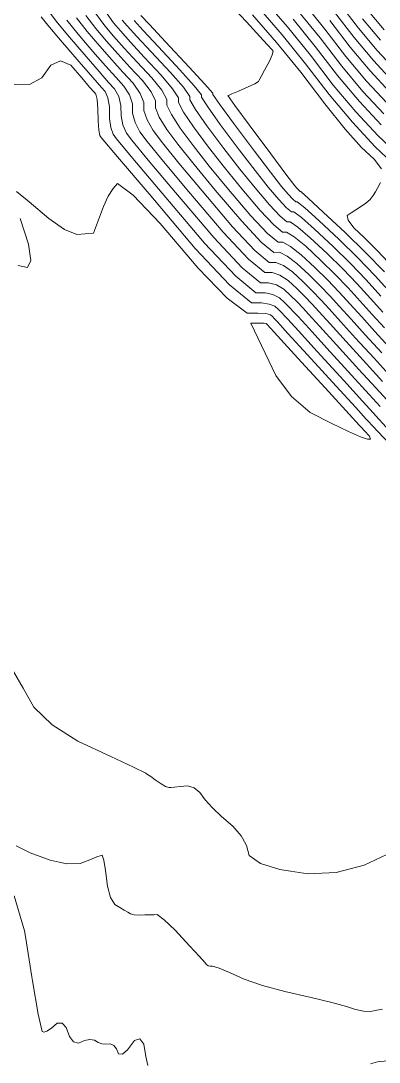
# Model space of a CAD drawing. Header units: inches. Extents: x 1337389 to 1347141, y 407035 to 414577.
# Drawn here: x 1339005.5 to 1339168.7, y 408821.2 to 409295.1 of the extents above; entities that cross this region are included whole.
import ezdxf

# ---------------------------------------------------------------- set-up
doc = ezdxf.new("R2010")
doc.units = ezdxf.units.IN
doc.header["$MEASUREMENT"] = 0
doc.layers.add('Topo', color=7, linetype='Continuous', lineweight=15, true_color=0x459900)

msp = doc.modelspace()

# ---------------------------------------------------------------- linework, layer by layer
at = {"layer": 'Topo'}
msp.add_line((1339010.5501, 408860.0509, 1130), (1339007.6339, 408878.4699, 1130), dxfattribs=at)
for points, elevation in [([(1339171.0321, 409180.8189), (1339162.4921, 409189.6909), (1339153.2292, 409198.7809), (1339143.2421, 409208.0881), (1339136.5042, 409214.292), (1339133.0151, 409217.3939), (1339132.774, 409217.3929), (1339132.2388, 409217.833), (1339131.41, 409218.7139), (1339130.2869, 409220.0368), (1339126.2531, 409225.316), (1339119.3091, 409234.551), (1339109.4549, 409247.742), (1339102.9571, 409256.5698), (1339099.814, 409261.035), (1339100.028, 409261.1369), (1339101.6461, 409261.8351), (1339104.6689, 409263.1299), (1339109.0969, 409265.021), (1339112.1439, 409266.4788), (1339113.811, 409267.5039), (1339114.096, 409268.0951), (1339115.007, 409269.8209), (1339116.5441, 409272.682), (1339118.706, 409276.6769), (1339119.9879, 409279.549), (1339120.3899, 409281.298), (1339119.911, 409281.9232), (1339115.8579, 409286.3509), (1339108.2319, 409294.5801), (1339097.0298, 409306.611)], 1080), ([(1339116.645, 409304.1989), (1339126.9909, 409292.275), (1339137.3761, 409279.5), (1339147.7981, 409265.8719), (1339158.0831, 409253.629), (1339168.231, 409242.769), (1339178.2431, 409233.2942)], 1065), ([(1339172.178, 409257.7081), (1339162.9081, 409267.6271), (1339153.513, 409278.8099), (1339143.9939, 409291.2579), (1339134.509, 409302.9269)], 1050), ([(1339150.612, 409303.0149), (1339159.2289, 409291.7479), (1339167.7331, 409281.6249), (1339176.124, 409272.646)], 1035), ([(1339014.8528, 409296.8351), (1339017.9121, 409293.1221), (1339023.659, 409286.341), (1339032.093, 409276.4909), (1339038.2961, 409269.3068), (1339042.2668, 409264.787), (1339044.007, 409262.933), (1339045.1973, 409259.9691), (1339045.8388, 409255.8941), (1339045.9321, 409250.7091), (1339046.5101, 409246.5631), (1339047.5731, 409243.454), (1339049.12, 409241.3819), (1339056.572, 409232.4419), (1339069.9301, 409216.6321), (1339089.193, 409193.9531), (1339103.4109, 409178.8402), (1339112.5819, 409171.2929), (1339116.7071, 409171.3119), (1339120.2561, 409170.58), (1339123.229, 409169.098), (1339125.6259, 409166.8639), (1339127.8491, 409164.683), (1339129.898, 409162.5528), (1339131.7739, 409160.4759), (1339136.754, 409155.0112), (1339144.8399, 409146.1561), (1339156.03, 409133.9121), (1339164.117, 409125.046), (1339169.1029, 409119.559)], 1130), ([(1339018.8979, 409298.5789), (1339022.2319, 409294.2249), (1339027.6731, 409287.6409), (1339035.219, 409278.8281), (1339041.1641, 409271.978), (1339045.5081, 409267.0919), (1339048.2499, 409264.1701), (1339050.1059, 409260.6669), (1339051.0762, 409256.583), (1339051.1591, 409251.9182), (1339052.0231, 409247.7261), (1339053.6679, 409244.007), (1339056.0919, 409240.7618), (1339063.5249, 409231.7499), (1339075.966, 409216.9731), (1339093.4149, 409196.4291), (1339106.293, 409182.7389), (1339114.601, 409175.9029), (1339118.3381, 409175.9199), (1339121.8812, 409174.9509), (1339125.2309, 409172.9969), (1339128.3861, 409170.0559), (1339131.3129, 409167.1838), (1339134.012, 409164.38), (1339136.4811, 409161.645), (1339141.5491, 409156.0789), (1339149.213, 409147.6821), (1339159.475, 409136.4529), (1339167.152, 409128.0321), (1339172.243, 409122.4191)], 1125), ([(1339030.872, 409296.4309), (1339035.699, 409290.242), (1339041.4711, 409283.5022), (1339046.901, 409277.3221), (1339051.989, 409271.7021), (1339056.7363, 409266.6441), (1339059.922, 409262.063), (1339061.5481, 409257.9597), (1339061.6131, 409254.3338), (1339063.05, 409250.0529), (1339065.8571, 409245.1149), (1339070.0371, 409239.5199), (1339077.4301, 409230.367), (1339088.0369, 409217.6541), (1339101.8582, 409201.3809), (1339112.0589, 409190.538), (1339118.6399, 409185.1231), (1339121.5999, 409185.1358), (1339125.131, 409183.6941), (1339129.2329, 409180.795), (1339133.907, 409176.4391), (1339138.242, 409172.1848), (1339142.2379, 409168.033), (1339145.8959, 409163.9828), (1339151.1371, 409158.2161), (1339157.96, 409150.7341), (1339166.367, 409141.536), (1339173.221, 409134.004)], 1115), ([(1339169.8129, 409144.078), (1339162.3339, 409152.2599), (1339155.9309, 409159.285), (1339150.604, 409165.152), (1339146.3519, 409169.8599), (1339141.706, 409174.6861), (1339136.6668, 409179.6308), (1339131.2341, 409184.6941), (1339126.7561, 409188.0651), (1339123.23, 409189.7449), (1339120.6589, 409189.7331), (1339114.942, 409194.4369), (1339106.0801, 409203.8569), (1339094.0731, 409217.994), (1339084.382, 409229.675), (1339077.009, 409238.8999), (1339071.9519, 409245.6689), (1339068.5629, 409251.2159), (1339066.8401, 409255.543), (1339066.7839, 409258.6482), (1339064.8311, 409262.76), (1339060.979, 409267.8799), (1339055.2299, 409274.0082), (1339049.769, 409279.9939), (1339044.597, 409285.8389), (1339039.7131, 409291.542), (1339035.1922, 409297.534)], 1110), ([(1339039.5121, 409298.6371), (1339043.7261, 409292.8431), (1339047.723, 409288.1749), (1339052.638, 409282.6649), (1339058.471, 409276.3129), (1339065.222, 409269.1169), (1339069.739, 409263.4582), (1339072.02, 409259.336), (1339072.0672, 409256.751), (1339074.0759, 409252.3799), (1339078.0472, 409246.2221), (1339083.981, 409238.2789), (1339091.3349, 409228.9831), (1339100.1079, 409218.335), (1339110.3021, 409206.3339), (1339117.825, 409198.3361), (1339122.6781, 409194.343), (1339124.861, 409194.3529), (1339128.38, 409192.436), (1339133.236, 409188.5929), (1339139.427, 409182.822), (1339145.171, 409177.1872), (1339150.465, 409171.6859), (1339155.3108, 409166.32), (1339160.725, 409160.354), (1339166.708, 409153.7869), (1339173.2579, 409146.6189)], 1105), ([(1339171.081, 409155.3129), (1339165.5188, 409161.4221), (1339160.0179, 409167.4891), (1339154.578, 409173.513), (1339148.6348, 409179.6879), (1339142.188, 409186.014), (1339135.2369, 409192.492), (1339130.005, 409196.8071), (1339126.492, 409198.9609), (1339124.6972, 409198.953), (1339120.7081, 409202.236), (1339114.5227, 409208.8099), (1339106.144, 409218.675), (1339098.2868, 409228.291), (1339090.9529, 409237.6578), (1339084.142, 409246.7761), (1339079.5888, 409253.5429), (1339077.2942, 409257.9589), (1339077.257, 409260.0249), (1339074.6472, 409264.156), (1339069.4659, 409270.3539), (1339061.7119, 409278.6179), (1339055.5059, 409285.3369), (1339050.8491, 409290.5119), (1339047.74, 409294.143), (1339043.8321, 409299.74)], 1100), ([(1339060.226, 409297.5231), (1339064.1109, 409293.353), (1339071.4341, 409285.533), (1339082.195, 409274.064), (1339089.372, 409266.2501), (1339092.9649, 409262.09), (1339092.9742, 409261.5839), (1339096.128, 409257.034), (1339102.4269, 409248.438), (1339111.87, 409235.7959), (1339119.1449, 409226.2159), (1339124.251, 409219.697), (1339127.188, 409216.2381), (1339129.3559, 409213.933), (1339130.7551, 409212.7829), (1339131.3841, 409212.786), (1339134.8789, 409209.9211), (1339141.2412, 409204.189), (1339150.469, 409195.5889), (1339159.028, 409187.1901), (1339166.9178, 409178.9919), (1339174.1399, 409170.9949)], 1085), ([(1339111.0359, 409297.786), (1339121.9799, 409285.1741), (1339132.9631, 409271.6611), (1339143.987, 409257.247), (1339153.224, 409245.851), (1339160.674, 409237.473), (1339166.3371, 409232.113), (1339169.6671, 409227.679)], 1075), ([(1339177.216, 409228.0411), (1339166.9164, 409237.7899), (1339156.4738, 409248.9631), (1339145.8921, 409261.5601), (1339135.1691, 409275.5799), (1339124.4848, 409288.7251), (1339113.84, 409300.993)], 1070), ([(1339170.862, 409252.7282), (1339161.3, 409262.961), (1339151.608, 409274.4981), (1339141.7879, 409287.338), (1339132.0031, 409299.3759)], 1055), ([(1339174.809, 409267.6669), (1339166.125, 409276.9591), (1339157.3241, 409287.4351), (1339148.4061, 409299.0961)], 1040), ([(1339170.9499, 409290.9571), (1339163.04, 409300.3731)], 1025), ([(1339026.5521, 409295.328), (1339031.686, 409288.9421), (1339038.3449, 409281.165), (1339044.0331, 409274.6499), (1339048.7491, 409269.397), (1339052.493, 409265.4071), (1339055.0139, 409261.3651), (1339056.312, 409257.2711), (1339056.386, 409253.126), (1339057.536, 409248.8888), (1339059.763, 409244.5609), (1339063.0642, 409240.1411), (1339070.4771, 409231.058), (1339082.0009, 409217.3131), (1339097.6369, 409198.9049), (1339109.176, 409186.6381), (1339116.62, 409180.5131), (1339119.9691, 409180.528), (1339123.5061, 409179.3228), (1339127.232, 409176.896), (1339131.1471, 409173.2469), (1339134.7779, 409169.684), (1339138.1249, 409166.207), (1339141.1888, 409162.814), (1339146.3429, 409157.148), (1339153.587, 409149.2079), (1339162.921, 409138.9949), (1339170.186, 409131.018)], 1120), ([(1339051.7531, 409295.4429), (1339053.9751, 409292.849), (1339058.3739, 409288.009), (1339064.9521, 409280.9229), (1339073.7091, 409271.591), (1339079.5561, 409264.854), (1339082.493, 409260.7128), (1339082.5211, 409259.168), (1339085.1021, 409254.707), (1339090.2369, 409247.3301), (1339097.9258, 409237.0381), (1339105.2401, 409227.5999), (1339112.1799, 409219.016), (1339118.745, 409211.2861), (1339123.591, 409206.1351), (1339126.7169, 409203.563), (1339128.1229, 409203.569), (1339131.6301, 409201.179), (1339137.238, 409196.3911), (1339144.9481, 409189.206), (1339152.0991, 409182.189), (1339158.6921, 409175.339), (1339164.726, 409168.6579), (1339170.313, 409162.4909)], 1095), ([(1339169.4331, 409169.827), (1339162.805, 409177.166), (1339155.563, 409184.689), (1339147.7079, 409192.3971), (1339139.2399, 409200.2901), (1339133.255, 409205.5501), (1339129.753, 409208.177), (1339128.736, 409208.173), (1339126.474, 409210.0341), (1339122.9671, 409213.7621), (1339118.2149, 409219.3561), (1339112.192, 409226.908), (1339104.8981, 409236.417), (1339096.332, 409247.884), (1339090.6153, 409255.87), (1339087.748, 409260.3761), (1339087.7289, 409261.4009), (1339084.4639, 409265.5519), (1339077.952, 409272.827), (1339068.193, 409283.2279), (1339061.2429, 409290.6808), (1339057.1001, 409295.186)], 1090), ([(1339169.5471, 409247.7489), (1339159.691, 409258.2951), (1339149.7029, 409270.185), (1339139.5819, 409283.4189), (1339129.4971, 409295.826)], 1060), ([(1339146.2001, 409295.177), (1339155.419, 409283.123), (1339164.517, 409272.2928), (1339173.4931, 409262.6872)], 1045), ([(1339169.342, 409286.2909), (1339161.1349, 409296.0612)], 1030), ([(1339002.292, 409265.9799), (1339009.4951, 409266.1069), (1339015.142, 409269.0849), (1339019.2341, 409274.9141), (1339023.624, 409276.8589), (1339028.3131, 409274.9179), (1339033.301, 409269.0928), (1339036.872, 409264.948), (1339039.0259, 409262.4819), (1339039.7629, 409261.697), (1339040.289, 409259.2709), (1339040.603, 409255.206), (1339040.706, 409249.5008), (1339040.997, 409245.3991), (1339041.4778, 409242.9), (1339042.1481, 409242.003), (1339049.62, 409233.1342), (1339063.8951, 409216.2919), (1339084.972, 409191.4771), (1339100.5278, 409174.941), (1339110.5631, 409166.6829), (1339115.0769, 409166.7039), (1339118.6322, 409166.2091), (1339121.2281, 409165.1989), (1339122.866, 409163.672), (1339124.3851, 409162.1819), (1339125.7851, 409160.7271), (1339127.0668, 409159.3081), (1339131.9599, 409153.9421), (1339140.4659, 409144.6301), (1339152.584, 409131.3711), (1339161.0829, 409122.0601), (1339165.963, 409116.6989), (1339167.2242, 409115.286), (1339171.9153, 409110.239)], 1135), ([(1339003.5259, 409217.429), (1339009.3588, 409212.72), (1339018.2689, 409205.0718), (1339025.4821, 409200.0941), (1339030.996, 409197.7858), (1339038.6272, 409198.5119), (1339043.1771, 409210.5501), (1339045.3791, 409215.3091), (1339047.509, 409218.8089), (1339049.5662, 409221.0509), (1339056.7181, 409215.7399), (1339068.963, 409202.878), (1339086.302, 409182.464), (1339099.4959, 409168.862), (1339108.5431, 409162.0729), (1339113.4459, 409162.0959), (1339117.0069, 409161.8381), (1339119.227, 409161.3002), (1339120.105, 409160.481), (1339120.9201, 409159.6811), (1339121.6719, 409158.9), (1339122.3591, 409158.1389), (1339127.1659, 409152.873), (1339136.092, 409143.1029), (1339149.138, 409128.829), (1339158.0481, 409119.0741), (1339162.8229, 409113.8389), (1339163.4619, 409113.1231), (1339168.018, 409108.2419), (1339176.4911, 409099.195)], 1140), ([(1339169.3278, 409221.584), (1339168.1008, 409219.282), (1339166.985, 409217.2629), (1339165.9779, 409215.5269), (1339164.514, 409213.8199), (1339162.5928, 409212.1412), (1339160.2141, 409210.4898), (1339158.0119, 409209.0099), (1339155.987, 409207.6989), (1339154.1387, 409206.559), (1339154.5109, 409204.304), (1339157.105, 409200.932), (1339161.9201, 409196.445), (1339167.9329, 409190.3501), (1339175.1449, 409182.645)], 1075), ([(1339004.3599, 409183.7902), (1339008.5971, 409182.7751), (1339010.153, 409185.9982), (1339009.0281, 409193.46), (1339005.2229, 409205.1602)], 1140), ([(1339106.4199, 408923.185), (1339105.8199, 408924.2529), (1339102.0221, 408928.6549), (1339096.9291, 408933.0041), (1339092.743, 408937.0061), (1339089.4651, 408940.662), (1339087.0951, 408943.9701), (1339084.4091, 408946.0711), (1339081.4081, 408946.964), (1339078.0911, 408946.6489), (1339075.5751, 408946.4111), (1339073.8601, 408946.2501), (1339072.9449, 408946.167), (1339071.458, 408946.7249), (1339069.399, 408947.9241), (1339066.7669, 408949.765), (1339064.728, 408951.1929), (1339063.281, 408952.2079), (1339062.4269, 408952.8108), (1339056.841, 408955.5301), (1339046.524, 408960.363), (1339031.4739, 408967.312), (1339019.801, 408974.8019), (1339011.5069, 408982.833), (1339006.5889, 408991.405), (1339002.251, 408998.9489)], 1140), ([(1339128.379, 408908.0839), (1339123.483, 408908.833), (1339114.5831, 408911.635), (1339109.5291, 408915.2898), (1339108.3221, 408919.798), (1339106.4199, 408923.185)], 1140), ([(1339186.0711, 408924.1327), (1339174.763, 408916.9532), (1339161.8709, 408910.944), (1339149.0269, 408907.5871), (1339136.2309, 408906.8839), (1339128.379, 408908.0839)], 1140), ([(1339022.9891, 408912.2791), (1339018.941, 408913.1479), (1339009.7722, 408916.4849), (1339003.4499, 408919.7309)], 1135), ([(1339170.1589, 408845.3289), (1339167.5909, 408844.878), (1339164.7391, 408844.327), (1339161.496, 408844.434), (1339157.8629, 408845.1981), (1339153.8388, 408846.6189), (1339147.149, 408848.455), (1339137.792, 408850.7059), (1339125.7691, 408853.371), (1339115.5541, 408856.1391), (1339107.146, 408859.0091), (1339100.5472, 408861.983), (1339095.7801, 408863.9529), (1339092.846, 408864.9212), (1339091.7451, 408864.886), (1339090.8119, 408865.119), (1339090.0449, 408865.6202), (1339089.445, 408866.3911), (1339086.8601, 408869.2621), (1339082.2879, 408874.2339), (1339075.731, 408881.3058), (1339070.8621, 408886.0139), (1339067.6811, 408888.3569), (1339066.1891, 408888.3349), (1339064.306, 408888.292), (1339062.0319, 408888.2279), (1339059.367, 408888.145), (1339057.18, 408888.3301), (1339055.4709, 408888.7839), (1339054.24, 408889.5078), (1339052.6349, 408890.4359), (1339050.6561, 408891.5679), (1339048.3029, 408892.9039), (1339046.4279, 408896.1581), (1339045.0298, 408901.3287), (1339044.1101, 408908.417), (1339043.306, 408913.104), (1339042.6173, 408915.3911), (1339042.0447, 408915.275), (1339040.1779, 408914.6041), (1339037.0179, 408913.3771), (1339032.5641, 408911.594), (1339026.5379, 408911.5169), (1339022.9891, 408912.2791)], 1135), ([(1339007.6339, 408878.4699), (1339007.242, 408880.948), (1339002.5701, 408896.8949)], 1130), ([(1339063.2891, 408819.7901), (1339062.508, 408823.7478), (1339061.4868, 408829.489), (1339059.758, 408831.9219), (1339057.32, 408831.0439), (1339054.1739, 408826.8559), (1339051.757, 408824.8377), (1339050.069, 408824.9899), (1339049.1111, 408827.3119), (1339047.827, 408828.8159), (1339046.2191, 408829.504), (1339044.2859, 408829.3741), (1339042.442, 408829.6251), (1339040.686, 408830.2569), (1339039.019, 408831.2709), (1339036.9879, 408831.5541), (1339034.5911, 408831.1061), (1339031.829, 408829.9259), (1339029.5161, 408830.5159), (1339027.6521, 408832.8759), (1339026.2359, 408837.0052), (1339024.395, 408839.0211), (1339022.1279, 408838.923), (1339019.4361, 408836.7109), (1339017.383, 408835.358), (1339015.9691, 408834.8639), (1339015.195, 408835.228), (1339013.483, 408843.031), (1339010.8318, 408858.271), (1339010.5501, 408860.0509)], 1130), ([(1339265.5409, 408820.862), (1339261.536, 408822.2119), (1339258.4278, 408823.367), (1339256.2151, 408824.3259), (1339251.7809, 408824.5251), (1339245.1259, 408823.964), (1339236.249, 408822.6441), (1339228.862, 408822.0948), (1339222.9661, 408822.3161), (1339218.561, 408823.3081), (1339214.364, 408823.6459), (1339210.376, 408823.329), (1339206.5961, 408822.3571), (1339202.7619, 408822.0739), (1339198.8738, 408822.4789), (1339194.931, 408823.5741), (1339190.4121, 408824.0231), (1339185.3179, 408823.8259), (1339179.6481, 408822.9851), (1339174.8601, 408822.2961), (1339170.955, 408821.7611), (1339167.9319, 408821.3792), (1339164.6889, 408820.493)], 1130)]:
    msp.add_lwpolyline(points, dxfattribs=dict(at, elevation=elevation))
at = {"layer": 'Topo', "elevation": 1145}
msp.add_lwpolyline([(1339110.197, 409157.4799), (1339114.8029, 409157.5012), (1339116.378, 409157.471), (1339117.2249, 409157.4), (1339117.3451, 409157.289), (1339117.4559, 409157.18), (1339117.558, 409157.074), (1339117.6519, 409156.97), (1339122.3721, 409151.8048), (1339131.719, 409141.5769), (1339145.6918, 409126.288), (1339155.0139, 409116.089), (1339159.6916, 409110.9694), (1339160.4821, 409110.1251), (1339162.0281, 409108.4759), (1339164.338, 409106.013), (1339164.8041, 409104.748), (1339163.4261, 409104.681), (1339160.204, 409105.813), (1339154.774, 409108.22), (1339147.1369, 409111.9019), (1339137.291, 409116.8589), (1339128.811, 409124.126), (1339121.697, 409133.7039)], close=True, dxfattribs=at)

doc.saveas('drawing.dxf')
